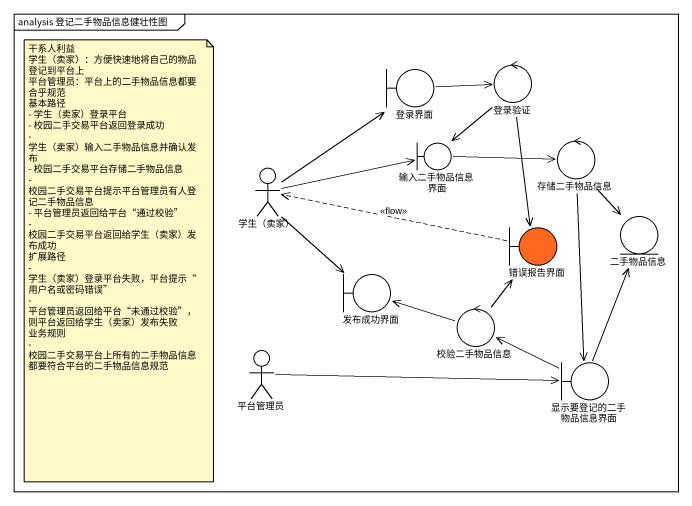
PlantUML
@startuml
mainframe analysis 登记二手物品信息健壮性图
boundary 登录界面
control 登录验证
boundary 输入二手物品信息界面
control 存储二手物品信息
actor "学生（卖家）" as 学生_卖家
boundary 错误报告界面 #FF6820
entity 二手物品信息
boundary 发布成功界面
control 校验二手物品信息
actor 平台管理员
boundary 显示要登记的二手物品信息界面
登录界面 -right-> 登录验证
登录验证 --> 输入二手物品信息界面
登录验证 --> 错误报告界面
输入二手物品信息界面 -right-> 存储二手物品信息
存储二手物品信息 --> 二手物品信息
存储二手物品信息 --> 显示要登记的二手物品信息界面
学生_卖家 -up-> 登录界面
学生_卖家 -right-> 输入二手物品信息界面
学生_卖家 --> 发布成功界面
错误报告界面 .left.> 学生_卖家 : <<flow>>
校验二手物品信息 -up-> 错误报告界面
校验二手物品信息 -left-> 发布成功界面
平台管理员 -right-> 显示要登记的二手物品信息界面
显示要登记的二手物品信息界面 -up-> 二手物品信息
显示要登记的二手物品信息界面 -left-> 校验二手物品信息
note as N1
  干系人利益
  学生（卖家）：方便快速地将自己的物品登记到平台上
  平台管理员：平台上的二手物品信息都要合乎规范
  基本路径
  - 学生（卖家）登录平台
  - 校园二手交易平台返回登录成功
  - 学生（卖家）输入二手物品信息并确认发布
  - 校园二手交易平台存储二手物品信息
  - 校园二手交易平台提示平台管理员有人登记二手物品信息
  - 平台管理员返回给平台“通过校验”
  - 校园二手交易平台返回给学生（卖家）发布成功
  扩展路径
  - 学生（卖家）登录平台失败，平台提示“用户名或密码错误”
  - 平台管理员返回给平台“未通过校验”，则平台返回给学生（卖家）发布失败
  业务规则
  - 校园二手交易平台上所有的二手物品信息都要符合平台的二手物品信息规范
end note
@enduml
